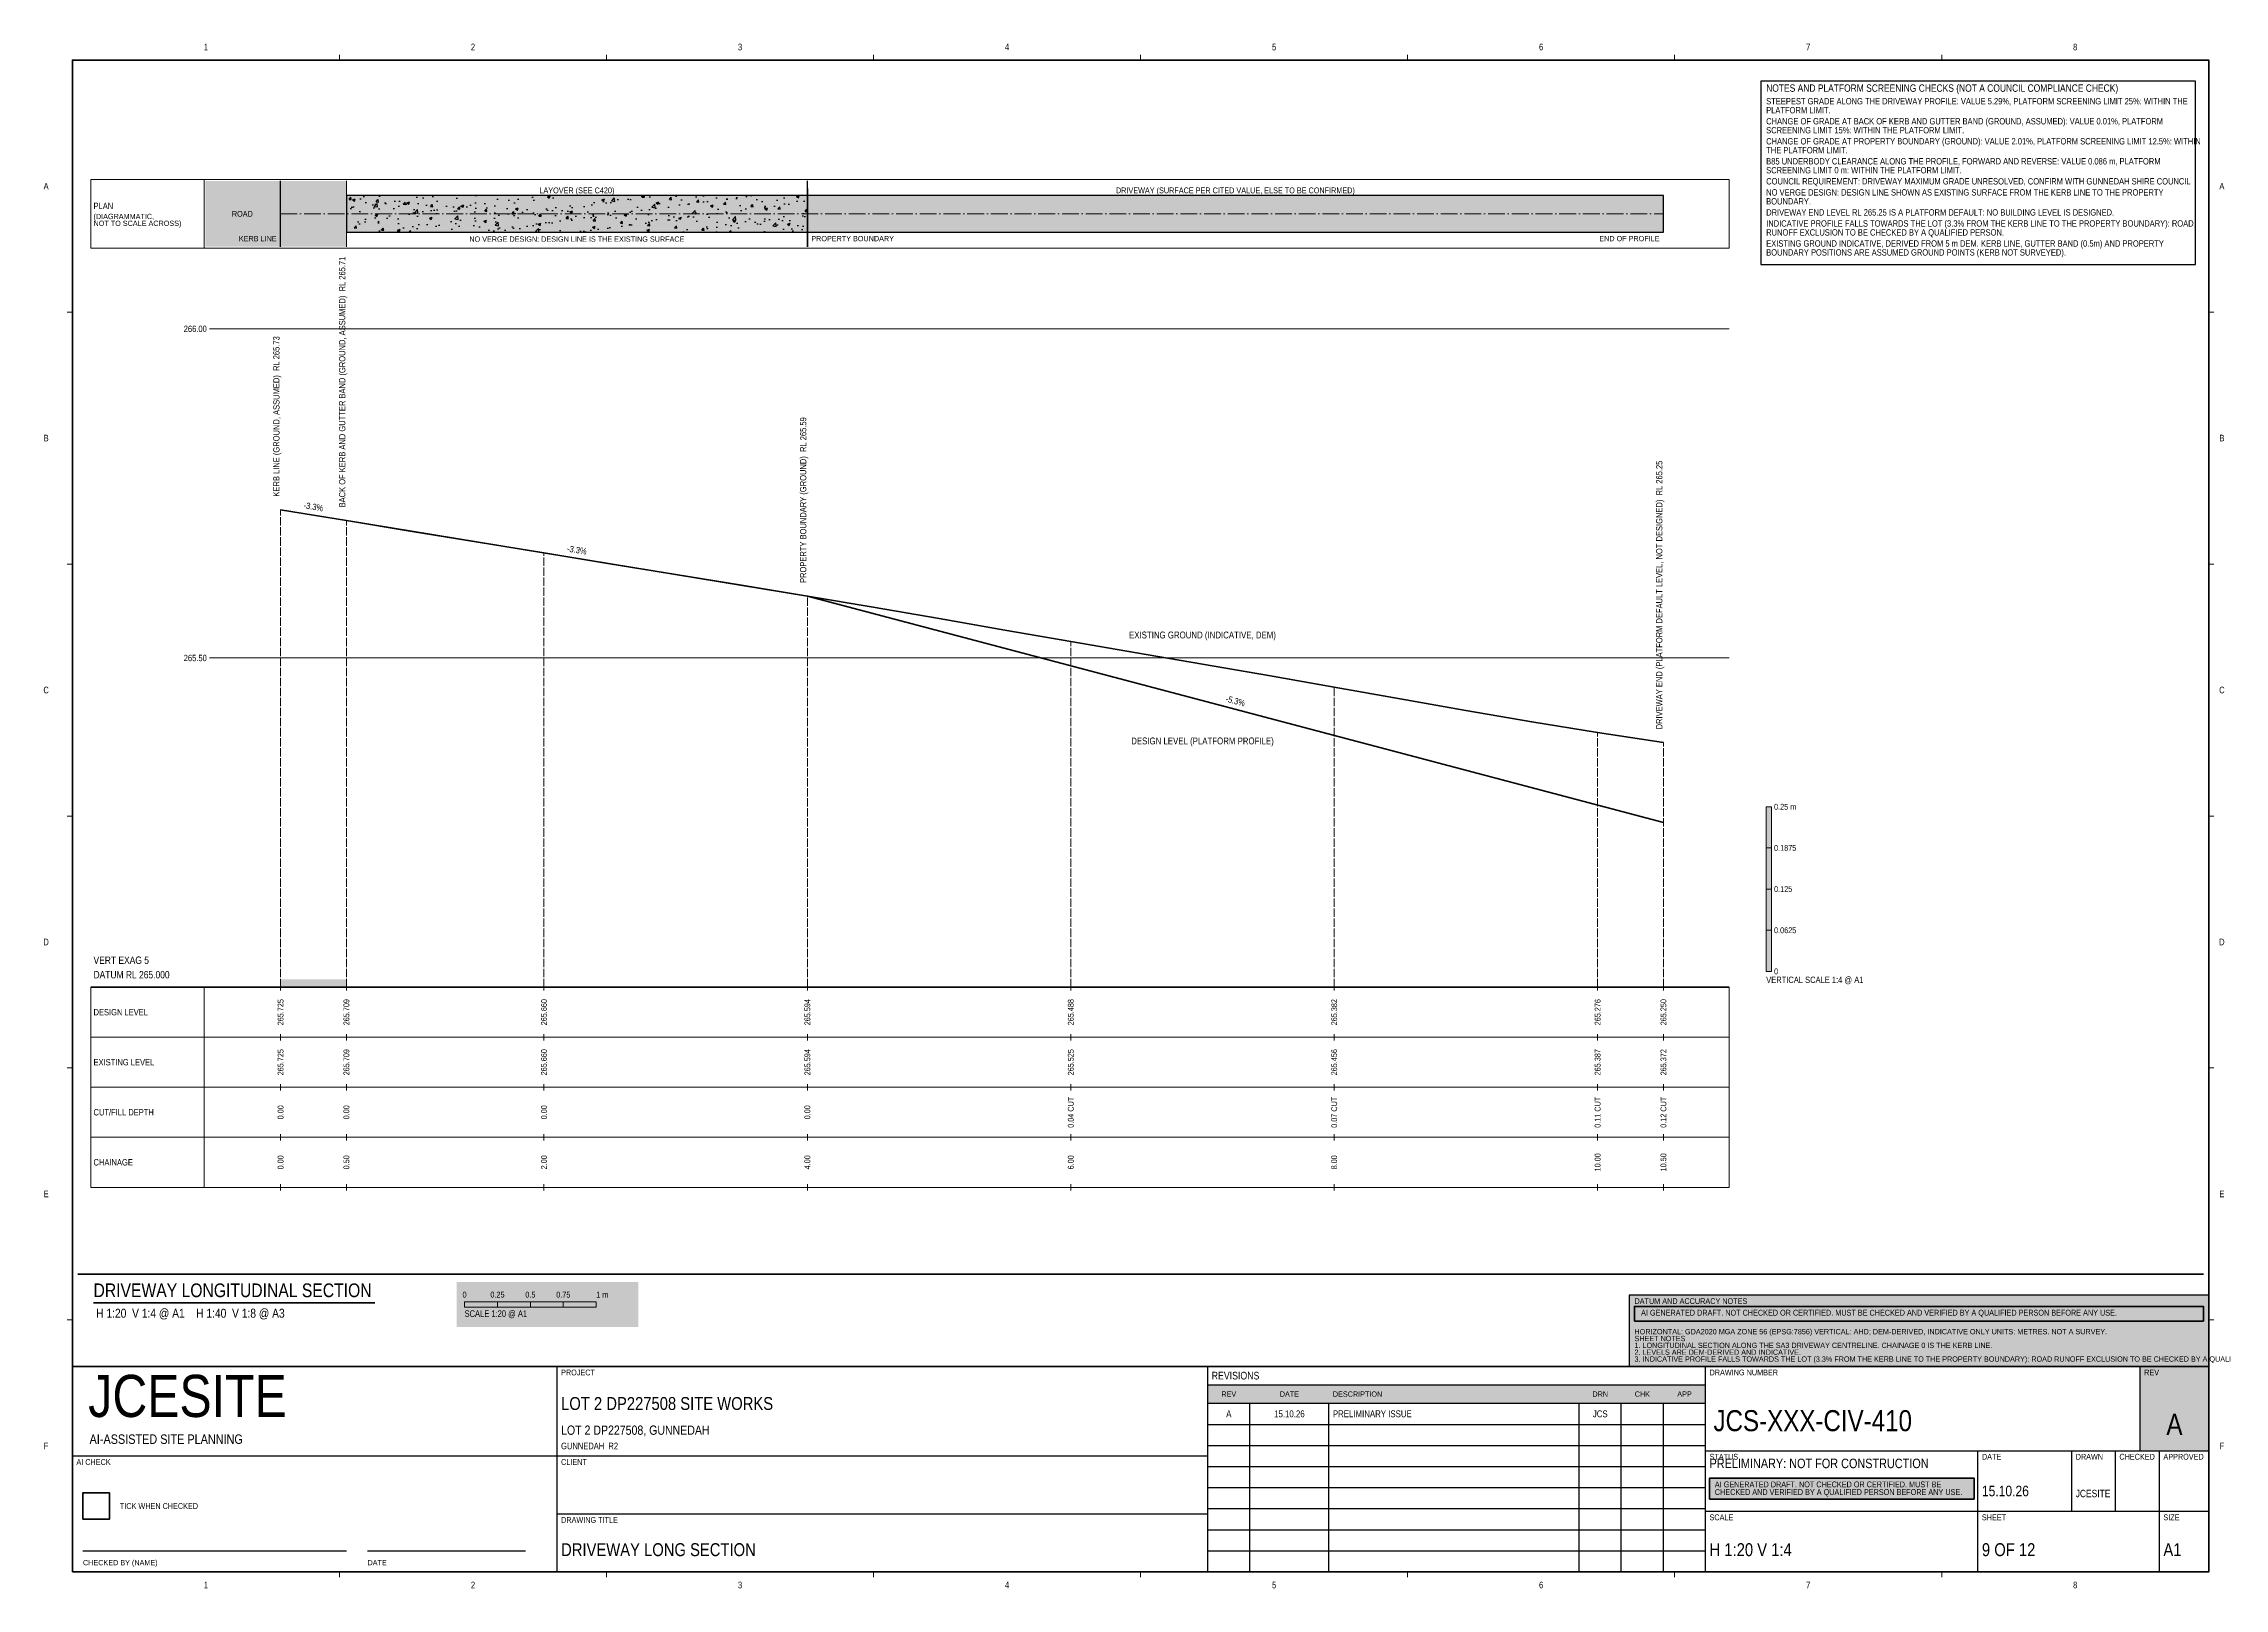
# Paper-space layout 'C410' of a CAD drawing. Header units: metres, sheet in millimetres. Extents: x 9 to 837, y 4 to 590.
import ezdxf
from ezdxf.enums import TextEntityAlignment as Align

# ---------------------------------------------------------------- set-up
doc = ezdxf.new("R2010")
doc.units = ezdxf.units.M
doc.header["$LTSCALE"] = 2.5
for name, pattern in [('DASHDOT', [3.556, 2.54, -0.508, 0, -0.508]), ('DASHED', [1.524, 1.27, -0.254]), ('JCS_BDY', [5.896, 2.948, -2.948])]:
    doc.linetypes.add(name, pattern=pattern)
for name, color, linetype, lineweight in [('JCS-ANNO-NOTE-LINE', 7, 'CONTINUOUS', 18), ('JCS-ANNO-NOTE-TEXT', 7, 'CONTINUOUS', 18), ('JCS-ANNO-NRTH-HATCH', 7, 'CONTINUOUS', 18), ('JCS-ANNO-NRTH-TEXT', 7, 'CONTINUOUS', 18), ('JCS-FRAM-AICK-HATCH', 1, 'CONTINUOUS', 35), ('JCS-FRAM-AICK-LINE', 1, 'CONTINUOUS', 35), ('JCS-FRAM-AICK-TEXT', 1, 'CONTINUOUS', 35), ('JCS-FRAM-GRID-LINE', 8, 'CONTINUOUS', 9), ('JCS-FRAM-GRID-TEXT', 8, 'CONTINUOUS', 9), ('JCS-FRAM-TABL-HATCH', 7, 'CONTINUOUS', 18), ('JCS-FRAM-TABL-LINE', 7, 'CONTINUOUS', 18), ('JCS-FRAM-TABL-TEXT', 7, 'CONTINUOUS', 18), ('JCS-FRAM-TTLB-HATCH', 7, 'CONTINUOUS', 25), ('JCS-FRAM-TTLB-LINE', 7, 'CONTINUOUS', 25), ('JCS-FRAM-TTLB-TEXT', 7, 'CONTINUOUS', 25), ('JCS-SITE-BNDD-LINE', 2, 'CONTINUOUS', 80), ('JCS-SITE-BNDY-LINE', 7, 'CONTINUOUS', 50), ('JCS-SITE-DRVC-HATCH', 7, 'CONTINUOUS', 18), ('JCS-SITE-DRVC-LINE', 7, 'CONTINUOUS', 18), ('JCS-SITE-DRVC-TEXT', 7, 'CONTINUOUS', 18), ('JCS-SITE-DRVW-HATCH', 8, 'CONTINUOUS', 25), ('JCS-SITE-KERB-HATCH', 7, 'CONTINUOUS', 25), ('JCS-SITE-KERB-LINE', 7, 'CONTINUOUS', 25), ('JCS-SITE-ROAD-HATCH', 9, 'CONTINUOUS', 13), ('JCS-SITE-XOVR-HATCH', 8, 'CONTINUOUS', 25)]:
    doc.layers.add(name, color=color, linetype=linetype, lineweight=lineweight)
doc.styles.add('ARIAL NARROW', font='arialn.ttf')

psp = doc.layouts.new('C410')

# ---------------------------------------------------------------- hatches: boundary and pattern name
at = {"layer": 'JCS-ANNO-NRTH-HATCH', "true_color": 0xffffff}
for points in [[(663, 284.88), (665, 284.88), (665, 300.5), (663, 300.5)], [(663, 253.62), (665, 253.62), (665, 269.25), (663, 269.25)], [(165.85, 103), (234.85, 103), (234.85, 120), (165.85, 120)], [(181.35, 110.5), (193.85, 110.5), (193.85, 112.5), (181.35, 112.5)], [(206.35, 110.5), (218.85, 110.5), (218.85, 112.5), (206.35, 112.5)]]:
    psp.add_hatch(color=7, dxfattribs=at).paths.add_polyline_path(points)
at = {"layer": 'JCS-ANNO-NRTH-HATCH', "true_color": 0x000000}
for points in [[(663, 269.25), (665, 269.25), (665, 284.88), (663, 284.88)], [(663, 238), (665, 238), (665, 253.62), (663, 253.62)], [(168.85, 110.5), (181.35, 110.5), (181.35, 112.5), (168.85, 112.5)], [(193.85, 110.5), (206.35, 110.5), (206.35, 112.5), (193.85, 112.5)]]:
    psp.add_hatch(color=7, dxfattribs=at).paths.add_polyline_path(points)
at = {"layer": 'JCS-FRAM-AICK-HATCH', "true_color": 0xffffff}
for points in [[(613, 105.2), (829, 105.2), (829, 110.8), (613, 110.8)], [(641.5, 37.6), (741.9, 37.6), (741.9, 45.6), (641.5, 45.6)]]:
    psp.add_hatch(color=7, dxfattribs=at).paths.add_polyline_path(points)
at = {"layer": 'JCS-FRAM-TABL-HATCH', "true_color": 0x000000}
psp.add_hatch(color=7, dxfattribs=at).paths.add_polyline_path([(451, 74), (640, 74), (640, 81), (451, 81)])
at = {"layer": 'JCS-FRAM-TTLB-HATCH', "true_color": 0xffffff}
psp.add_hatch(color=7, dxfattribs=at).paths.add_polyline_path([(611, 88), (831, 88), (831, 115.1), (611, 115.1)])
at = {"layer": 'JCS-FRAM-TTLB-HATCH', "true_color": 0x000000}
psp.add_hatch(color=7, dxfattribs=at).paths.add_polyline_path([(805, 56), (831, 56), (831, 88), (805, 88)])
at = {"layer": 'JCS-SITE-DRVC-HATCH', "true_color": 0x8c8c8c, "transparency": 33554636}
psp.add_hatch(color=7, dxfattribs=at).paths.add_polyline_path([(99, 232), (124, 232), (124, 235), (99, 235)])
at = {"layer": 'JCS-SITE-DRVW-HATCH', "true_color": 0xf2f2f2}
psp.add_hatch(color=7, dxfattribs=at).paths.add_polyline_path([(299, 518.65), (624, 518.65), (624, 532.65), (299, 532.65)])
at = {"layer": 'JCS-SITE-KERB-HATCH', "true_color": 0xd1d1d1}
psp.add_hatch(color=7, dxfattribs=at).paths.add_polyline_path([(99, 513.15), (124, 513.15), (124, 538.15), (99, 538.15)])
at = {"layer": 'JCS-SITE-ROAD-HATCH', "true_color": 0xe1e1e1}
psp.add_hatch(color=7, dxfattribs=at).paths.add_polyline_path([(70.5, 513.15), (99, 513.15), (99, 538.15), (70.5, 538.15)])
at = {"layer": 'JCS-SITE-XOVR-HATCH', "true_color": 0x808080}
psp.add_hatch(color=7, dxfattribs=at).paths.add_polyline_path([(124, 518.65), (299, 518.65), (299, 532.65), (124, 532.65)])
at = {"layer": 'JCS-SITE-XOVR-HATCH', "true_color": 0x000000}
h = psp.add_hatch(dxfattribs=at)
h.set_pattern_fill('AR-CONC', scale=0.0565414)
h.paths.add_polyline_path([(124, 518.65), (299, 518.65), (299, 532.65), (124, 532.65)])

# ---------------------------------------------------------------- linework, layer by layer
at = {"layer": 'JCS-ANNO-NOTE-LINE', "lineweight": 35, "true_color": 0x000000}
psp.add_lwpolyline([(22, 123), (829, 123)], dxfattribs=at)
at = {"layer": 'JCS-ANNO-NOTE-LINE', "lineweight": 70, "true_color": 0xcc1414}
psp.add_lwpolyline([(28, 112.1), (134.85, 112.1)], dxfattribs=at)
at = {"layer": 'JCS-ANNO-NRTH-HATCH', "lineweight": 18, "true_color": 0x000000}
for points in [[(663, 284.88), (665, 284.88), (665, 300.5), (663, 300.5)], [(663, 269.25), (665, 269.25), (665, 284.88), (663, 284.88)], [(663, 253.62), (665, 253.62), (665, 269.25), (663, 269.25)], [(663, 238), (665, 238), (665, 253.62), (663, 253.62)], [(168.85, 110.5), (181.35, 110.5), (181.35, 112.5), (168.85, 112.5)], [(181.35, 110.5), (193.85, 110.5), (193.85, 112.5), (181.35, 112.5)], [(193.85, 110.5), (206.35, 110.5), (206.35, 112.5), (193.85, 112.5)], [(206.35, 110.5), (218.85, 110.5), (218.85, 112.5), (206.35, 112.5)]]:
    psp.add_lwpolyline(points, close=True, dxfattribs=at)
at = {"layer": 'JCS-FRAM-AICK-HATCH', "lineweight": 60, "true_color": 0xb80000}
for points in [[(613, 105.2), (829, 105.2), (829, 110.8), (613, 110.8)], [(641.5, 37.6), (741.9, 37.6), (741.9, 45.6), (641.5, 45.6)]]:
    psp.add_lwpolyline(points, close=True, dxfattribs=at)
at = {"layer": 'JCS-FRAM-AICK-LINE', "lineweight": 35}
psp.add_lwpolyline([(24, 30), (34, 30), (34, 40), (24, 40)], close=True, dxfattribs=at)
at = {"layer": 'JCS-FRAM-GRID-LINE', "lineweight": 9, "true_color": 0x9c9c9c}
for points in [[(121.38, 584), (121.38, 586)], [(222.75, 584), (222.75, 586)], [(324.12, 584), (324.12, 586)], [(425.5, 584), (425.5, 586)], [(526.88, 584), (526.88, 586)], [(628.25, 584), (628.25, 586)], [(729.62, 584), (729.62, 586)], [(18, 488.33), (20, 488.33)], [(831, 488.33), (833, 488.33)], [(18, 392.67), (20, 392.67)], [(831, 392.67), (833, 392.67)], [(18, 297), (20, 297)], [(831, 297), (833, 297)], [(18, 201.33), (20, 201.33)], [(831, 201.33), (833, 201.33)], [(18, 105.67), (20, 105.67)], [(831, 105.67), (833, 105.67)], [(121.38, 8), (121.38, 10)], [(222.75, 8), (222.75, 10)], [(324.12, 8), (324.12, 10)], [(425.5, 8), (425.5, 10)], [(526.88, 8), (526.88, 10)], [(628.25, 8), (628.25, 10)], [(729.62, 8), (729.62, 10)]]:
    psp.add_lwpolyline(points, dxfattribs=at)
at = {"layer": 'JCS-FRAM-TABL-LINE', "lineweight": 25}
psp.add_lwpolyline([(661, 506.4), (826, 506.4), (826, 576), (661, 576)], close=True, dxfattribs=at)
at = {"layer": 'JCS-FRAM-TABL-LINE', "lineweight": 20}
psp.add_lwpolyline([(27, 512.65), (649, 512.65), (649, 538.65), (27, 538.65)], close=True, dxfattribs=at)
for points in [[(70, 512.65), (70, 538.65)], [(27, 232), (27, 156)], [(70, 232), (70, 156)], [(649, 232), (649, 156)], [(27, 213), (649, 213)], [(27, 194), (649, 194)], [(27, 175), (649, 175)], [(27, 156), (649, 156)]]:
    psp.add_lwpolyline(points, dxfattribs=at)
at = {"layer": 'JCS-FRAM-TABL-LINE', "lineweight": 5, "true_color": 0xcccccc}
for points in [[(72, 482), (649, 482)], [(72, 357), (649, 357)]]:
    psp.add_lwpolyline(points, dxfattribs=at)
at = {"layer": 'JCS-FRAM-TABL-LINE', "lineweight": 15}
for points in [[(99, 230.8), (99, 233.2)], [(124, 230.8), (124, 233.2)], [(199, 230.8), (199, 233.2)], [(299, 230.8), (299, 233.2)], [(399, 230.8), (399, 233.2)], [(499, 230.8), (499, 233.2)], [(599, 230.8), (599, 233.2)], [(624, 230.8), (624, 233.2)], [(99, 211.8), (99, 214.2)], [(124, 211.8), (124, 214.2)], [(199, 211.8), (199, 214.2)], [(299, 211.8), (299, 214.2)], [(399, 211.8), (399, 214.2)], [(499, 211.8), (499, 214.2)], [(599, 211.8), (599, 214.2)], [(624, 211.8), (624, 214.2)], [(99, 192.8), (99, 195.2)], [(124, 192.8), (124, 195.2)], [(199, 192.8), (199, 195.2)], [(299, 192.8), (299, 195.2)], [(399, 192.8), (399, 195.2)], [(499, 192.8), (499, 195.2)], [(599, 192.8), (599, 195.2)], [(624, 192.8), (624, 195.2)], [(99, 173.8), (99, 176.2)], [(124, 173.8), (124, 176.2)], [(199, 173.8), (199, 176.2)], [(299, 173.8), (299, 176.2)], [(399, 173.8), (399, 176.2)], [(499, 173.8), (499, 176.2)], [(599, 173.8), (599, 176.2)], [(624, 173.8), (624, 176.2)], [(99, 154.8), (99, 157.2)], [(124, 154.8), (124, 157.2)], [(199, 154.8), (199, 157.2)], [(299, 154.8), (299, 157.2)], [(399, 154.8), (399, 157.2)], [(499, 154.8), (499, 157.2)], [(599, 154.8), (599, 157.2)], [(624, 154.8), (624, 157.2)]]:
    psp.add_lwpolyline(points, dxfattribs=at)
at = {"layer": 'JCS-FRAM-TTLB-HATCH', "lineweight": 25, "true_color": 0x000000}
psp.add_lwpolyline([(611, 88), (831, 88), (831, 115.1), (611, 115.1)], close=True, dxfattribs=at)
at = {"layer": 'JCS-FRAM-TTLB-LINE', "lineweight": 50}
psp.add_lwpolyline([(20, 10), (831, 10), (831, 584), (20, 584)], close=True, dxfattribs=at)
at = {"layer": 'JCS-FRAM-TTLB-LINE', "lineweight": 35}
psp.add_lwpolyline([(20, 10), (831, 10), (831, 88), (20, 88)], close=True, dxfattribs=at)
at = {"layer": 'JCS-FRAM-TTLB-LINE', "lineweight": 25}
for points in [[(204, 10), (204, 88)], [(451, 10), (451, 88)], [(640, 10), (640, 88)], [(805, 56), (805, 88)], [(451, 81), (640, 81)], [(451, 74), (640, 74)], [(467, 10), (467, 74)], [(497, 10), (497, 74)], [(592, 10), (592, 74)], [(608, 10), (608, 74)], [(624, 10), (624, 74)], [(451, 66), (640, 66)], [(451, 58), (640, 58)], [(20, 54), (204, 54)], [(204, 54), (451, 54)], [(451, 50), (640, 50)], [(640, 56), (831, 56)], [(743.4, 10), (743.4, 56)], [(779, 33), (779, 56)], [(795.6, 33), (795.6, 56)], [(812.3, 10), (812.3, 56)], [(451, 42), (640, 42)], [(451, 34), (640, 34)], [(204, 32), (451, 32)], [(451, 26), (640, 26)], [(640, 33), (831, 33)], [(24, 18), (124, 18)], [(132, 18), (192, 18)], [(451, 18), (640, 18)], [(451, 10), (640, 10)]]:
    psp.add_lwpolyline(points, dxfattribs=at)
at = {"layer": 'JCS-SITE-BNDD-LINE', "linetype": 'JCS_BDY', "lineweight": 80, "true_color": 0xc6bc0c}
psp.add_lwpolyline([(299, 513.15), (299, 538.15)], dxfattribs=at)
at = {"layer": 'JCS-SITE-BNDY-LINE', "lineweight": 25, "true_color": 0x000000}
psp.add_lwpolyline([(299, 513.15), (299, 538.15)], dxfattribs=at)
at = {"layer": 'JCS-SITE-DRVC-LINE', "linetype": 'DASHDOT', "lineweight": 18, "true_color": 0x000000}
psp.add_lwpolyline([(99, 525.65), (624, 525.65)], dxfattribs=at)
at = {"layer": 'JCS-SITE-DRVC-LINE', "linetype": 'DASHED', "lineweight": 9, "true_color": 0x737373}
for points in [[(99, 232), (99, 413.29)], [(124, 232), (124, 409.18)], [(199, 232), (199, 396.89)], [(299, 232), (299, 380.48)], [(399, 232), (399, 363.3)], [(499, 232), (499, 345.88)], [(599, 232), (599, 328.77)], [(624, 232), (624, 324.88)]]:
    psp.add_lwpolyline(points, dxfattribs=at)
at = {"layer": 'JCS-SITE-DRVC-LINE', "lineweight": 35, "true_color": 0x4c4c4c}
psp.add_lwpolyline([(99, 413.29), (124, 409.18), (149, 405.08), (174, 400.98), (199, 396.89), (224, 392.79), (249, 388.69), (274, 384.6), (299, 380.48), (324, 376.25), (349, 371.94), (374, 367.62), (399, 363.3), (424, 358.97), (449, 354.65), (474, 350.29), (499, 345.88), (524, 341.47), (549, 337.07), (574, 332.7), (599, 328.77), (624, 324.88)], dxfattribs=at)
at = {"layer": 'JCS-SITE-DRVC-LINE', "lineweight": 70, "true_color": 0xd90000}
psp.add_lwpolyline([(99, 413.29), (124, 409.18), (299, 380.48), (624, 294.5)], dxfattribs=at)
at = {"layer": 'JCS-SITE-DRVC-LINE', "lineweight": 35}
psp.add_lwpolyline([(27, 232), (649, 232)], dxfattribs=at)
at = {"layer": 'JCS-SITE-DRVW-HATCH', "lineweight": 25, "true_color": 0x000000}
psp.add_lwpolyline([(299, 518.65), (624, 518.65), (624, 532.65), (299, 532.65)], close=True, dxfattribs=at)
at = {"layer": 'JCS-SITE-KERB-LINE', "lineweight": 25, "true_color": 0x000000}
psp.add_lwpolyline([(99, 513.15), (99, 538.15)], dxfattribs=at)
at = {"layer": 'JCS-SITE-KERB-LINE', "lineweight": 13, "true_color": 0x5a5a5a}
psp.add_lwpolyline([(124, 513.15), (124, 538.15)], dxfattribs=at)
at = {"layer": 'JCS-SITE-XOVR-HATCH', "lineweight": 25, "true_color": 0x000000}
psp.add_lwpolyline([(124, 518.65), (299, 518.65), (299, 532.65), (124, 532.65)], close=True, dxfattribs=at)

# ---------------------------------------------------------------- texts
at = {"layer": 'JCS-ANNO-NOTE-TEXT', "true_color": 0x000000, "style": 'ARIAL NARROW'}
psp.add_text('NOTES AND PLATFORM SCREENING CHECKS (NOT A COUNCIL COMPLIANCE CHECK)', height=2.8, dxfattribs=at).set_placement((663, 574.8), align=Align.TOP_LEFT)
at = {"layer": 'JCS-ANNO-NOTE-TEXT', "style": 'ARIAL NARROW'}
for s, height, p in [('STEEPEST GRADE ALONG THE DRIVEWAY PROFILE: VALUE 5.29%, PLATFORM SCREENING LIMIT 25%: WITHIN THE', 2.4, (663, 569.6)), ('PLATFORM LIMIT.', 2.4, (663, 566.2)), ('SCREENING LIMIT 15%: WITHIN THE PLATFORM LIMIT.', 2.4, (663, 558.6)), ('CHANGE OF GRADE AT BACK OF KERB AND GUTTER BAND (GROUND, ASSUMED): VALUE 0.01%, PLATFORM', 2.4, (663, 562)), ('THE PLATFORM LIMIT.', 2.4, (663, 551)), ('CHANGE OF GRADE AT PROPERTY BOUNDARY (GROUND): VALUE 2.01%, PLATFORM SCREENING LIMIT 12.5%: WITHIN', 2.4, (663, 554.4)), ('B85 UNDERBODY CLEARANCE ALONG THE PROFILE, FORWARD AND REVERSE: VALUE 0.086 m, PLATFORM', 2.4, (663, 546.8)), ('SCREENING LIMIT 0 m: WITHIN THE PLATFORM LIMIT.', 2.4, (663, 543.4)), ('COUNCIL REQUIREMENT: DRIVEWAY MAXIMUM GRADE UNRESOLVED, CONFIRM WITH GUNNEDAH SHIRE COUNCIL', 2.4, (663, 539.2)), ('NO VERGE DESIGN: DESIGN LINE SHOWN AS EXISTING SURFACE FROM THE KERB LINE TO THE PROPERTY', 2.4, (663, 535)), ('BOUNDARY.', 2.4, (663, 531.6)), ('DRIVEWAY END LEVEL RL 265.25 IS A PLATFORM DEFAULT: NO BUILDING LEVEL IS DESIGNED.', 2.4, (663, 527.4)), ('INDICATIVE PROFILE FALLS TOWARDS THE LOT (3.3% FROM THE KERB LINE TO THE PROPERTY BOUNDARY): ROAD', 2.4, (663, 523.2)), ('RUNOFF EXCLUSION TO BE CHECKED BY A QUALIFIED PERSON.', 2.4, (663, 519.8)), ('EXISTING GROUND INDICATIVE, DERIVED FROM 5 m DEM. KERB LINE, GUTTER BAND (0.5m) AND PROPERTY', 2.4, (663, 515.6)), ('BOUNDARY POSITIONS ARE ASSUMED GROUND POINTS (KERB NOT SURVEYED).', 2.4, (663, 512.2)), ('DRIVEWAY LONGITUDINAL SECTION', 5.2, (28, 119.5)), ('H 1:20  V 1:4 @ A1    H 1:40  V 1:8 @ A3', 3.4, (29, 109.9))]:
    psp.add_text(s, height=height, dxfattribs=at).set_placement(p, align=Align.TOP_LEFT)
at = {"layer": 'JCS-ANNO-NRTH-TEXT', "style": 'ARIAL NARROW'}
for s, p in [('0.25 m', (666, 300.5)), ('0.1875', (666, 284.88)), ('0.125', (666, 269.25)), ('0.0625', (666, 253.62)), ('0', (666, 238))]:
    psp.add_text(s, height=2.2, dxfattribs=at).set_placement(p, align=Align.MIDDLE_LEFT)
for s, height, p in [('VERTICAL SCALE 1:4 @ A1', 2.4, (663, 236)), ('SCALE 1:20 @ A1', 2.5, (168.85, 109.3))]:
    psp.add_text(s, height=height, dxfattribs=at).set_placement(p, align=Align.TOP_LEFT)
for s, p in [('0', (168.85, 113.5)), ('0.25', (181.35, 113.5)), ('0.5', (193.85, 113.5)), ('0.75', (206.35, 113.5))]:
    psp.add_text(s, height=2.2, dxfattribs=at).set_placement(p, align=Align.BOTTOM_CENTER)
psp.add_text('1 m', height=2.2, dxfattribs=at).set_placement((218.85, 113.5), align=Align.BOTTOM_LEFT)
at = {"layer": 'JCS-FRAM-AICK-TEXT', "true_color": 0xb80000, "style": 'ARIAL NARROW'}
for s, p in [('AI GENERATED DRAFT. NOT CHECKED OR CERTIFIED. MUST BE CHECKED AND VERIFIED BY A QUALIFIED PERSON BEFORE ANY USE.', (615.5, 109.5)), ('AI GENERATED DRAFT. NOT CHECKED OR CERTIFIED. MUST BE', (643.5, 44.3)), ('CHECKED AND VERIFIED BY A QUALIFIED PERSON BEFORE ANY USE.', (643.5, 41.4))]:
    psp.add_text(s, height=2.2, dxfattribs=at).set_placement(p, align=Align.TOP_LEFT)
at = {"layer": 'JCS-FRAM-GRID-TEXT', "true_color": 0x4c4c4c, "style": 'ARIAL NARROW'}
for s, p in [('1', (70.69, 589)), ('2', (172.06, 589)), ('3', (273.44, 589)), ('4', (374.81, 589)), ('5', (476.19, 589)), ('6', (577.56, 589)), ('7', (678.94, 589)), ('8', (780.31, 589)), ('A', (10, 536.17)), ('A', (836, 536.17)), ('B', (10, 440.5)), ('B', (836, 440.5)), ('C', (10, 344.83)), ('C', (836, 344.83)), ('D', (10, 249.17)), ('D', (836, 249.17)), ('E', (10, 153.5)), ('E', (836, 153.5)), ('F', (10, 57.83)), ('F', (836, 57.83)), ('1', (70.69, 5)), ('2', (172.06, 5)), ('3', (273.44, 5)), ('4', (374.81, 5)), ('5', (476.19, 5)), ('6', (577.56, 5)), ('7', (678.94, 5)), ('8', (780.31, 5))]:
    psp.add_text(s, height=2.5, dxfattribs=at).set_placement(p, align=Align.MIDDLE_CENTER)
at = {"layer": 'JCS-FRAM-TABL-TEXT', "style": 'ARIAL NARROW'}
for s, p in [('LAYOVER (SEE C420)', (211.5, 535.65)), ('DRIVEWAY (SURFACE PER CITED VALUE, ELSE TO BE CONFIRMED)', (461.5, 535.65))]:
    psp.add_text(s, height=2.2, dxfattribs=at).set_placement(p, align=Align.TOP_CENTER)
for s, height, p in [('(DIAGRAMMATIC,', 2, (28, 524.65)), ('NOT TO SCALE ACROSS)', 2, (28, 522.05)), ('PLAN', 2.4, (28, 528.65)), ('DESIGN LEVEL', 2.4, (28, 222.5)), ('EXISTING LEVEL', 2.4, (28, 203.5)), ('CUT/FILL DEPTH', 2.4, (28, 184.5)), ('CHAINAGE', 2.4, (28, 165.5)), ('PRELIMINARY ISSUE', 2.6, (498.5, 70))]:
    psp.add_text(s, height=height, dxfattribs=at).set_placement(p, align=Align.MIDDLE_LEFT)
for s, height, p in [('ROAD', 2.2, (84.5, 525.65)), ('A', 2.6, (459, 70)), ('15.10.26', 2.6, (482, 70)), ('JCS', 2.6, (600, 70))]:
    psp.add_text(s, height=height, dxfattribs=at).set_placement(p, align=Align.MIDDLE_CENTER)
for s, p in [('KERB LINE', (97.5, 514.65)), ('END OF PROFILE', (622.5, 514.65))]:
    psp.add_text(s, height=2, dxfattribs=at).set_placement(p, align=Align.BOTTOM_RIGHT)
psp.add_text('NO VERGE DESIGN: DESIGN LINE IS THE EXISTING SURFACE', height=2, dxfattribs=at).set_placement((211.5, 514.45), align=Align.BOTTOM_CENTER)
psp.add_text('PROPERTY BOUNDARY', height=2, dxfattribs=at).set_placement((300.5, 514.65), align=Align.BOTTOM_LEFT)
for s, p in [('265.725', (99, 222.5)), ('265.709', (124, 222.5)), ('265.660', (199, 222.5)), ('265.594', (299, 222.5)), ('265.488', (399, 222.5)), ('265.382', (499, 222.5)), ('265.276', (599, 222.5)), ('265.250', (624, 222.5)), ('265.725', (99, 203.5)), ('265.709', (124, 203.5)), ('265.660', (199, 203.5)), ('265.594', (299, 203.5)), ('265.525', (399, 203.5)), ('265.456', (499, 203.5)), ('265.387', (599, 203.5)), ('265.372', (624, 203.5)), ('0.00', (99, 184.5)), ('0.00', (124, 184.5)), ('0.00', (199, 184.5)), ('0.00', (299, 184.5)), ('0.04 CUT', (399, 184.5)), ('0.07 CUT', (499, 184.5)), ('0.11 CUT', (599, 184.5)), ('0.12 CUT', (624, 184.5)), ('0.00', (99, 165.5)), ('0.50', (124, 165.5)), ('2.00', (199, 165.5)), ('4.00', (299, 165.5)), ('6.00', (399, 165.5)), ('8.00', (499, 165.5)), ('10.00', (599, 165.5)), ('10.50', (624, 165.5))]:
    psp.add_text(s, height=2.2, rotation=90, dxfattribs=at).set_placement(p, align=Align.MIDDLE_CENTER)
at = {"layer": 'JCS-FRAM-TABL-TEXT', "true_color": 0xffffff, "style": 'ARIAL NARROW'}
for s, p in [('REV', (459, 77.5)), ('DATE', (482, 77.5)), ('DRN', (600, 77.5)), ('CHK', (616, 77.5)), ('APP', (632, 77.5))]:
    psp.add_text(s, height=2, dxfattribs=at).set_placement(p, align=Align.MIDDLE_CENTER)
psp.add_text('DESCRIPTION', height=2, dxfattribs=at).set_placement((498.5, 77.5), align=Align.MIDDLE_LEFT)
at = {"layer": 'JCS-FRAM-TTLB-TEXT', "style": 'ARIAL NARROW'}
for s, height, p in [('DATUM AND ACCURACY NOTES', 2.2, (613, 113.9)), ('SHEET NOTES', 2, (613, 99.6)), ('HORIZONTAL: GDA2020 MGA ZONE 56 (EPSG:7856) VERTICAL: AHD; DEM-DERIVED, INDICATIVE ONLY UNITS: METRES. NOT A SURVEY.', 2, (613, 102.2)), ('3. INDICATIVE PROFILE FALLS TOWARDS THE LOT (3.3% FROM THE KERB LINE TO THE PROPERTY BOUNDARY): ROAD RUNOFF EXCLUSION TO BE CHECKED BY A QUALIFIED PERSON', 2, (613, 91.8)), ('2. LEVELS ARE DEM-DERIVED AND INDICATIVE.', 2, (613, 94.4)), ('1. LONGITUDINAL SECTION ALONG THE SA3 DRIVEWAY CENTRELINE. CHAINAGE 0 IS THE KERB LINE.', 2, (613, 97))]:
    psp.add_text(s, height=height, dxfattribs=at).set_placement(p, align=Align.TOP_LEFT)
for s, height, p in [('JCESITE', 16, (26, 64)), ('LOT 2 DP227508 SITE WORKS', 4.9, (205.5, 70)), ('JCS-XXX-CIV-410', 8, (643, 61)), ('AI-ASSISTED SITE PLANNING', 3.6, (26.5, 57.5)), ('GUNNEDAH  R2', 2.5, (205.5, 55.8)), ('LOT 2 DP227508, GUNNEDAH', 3.5, (205.5, 61)), ('PRELIMINARY: NOT FOR CONSTRUCTION', 3.6, (641.5, 48.3)), ('15.10.26', 4, (744.9, 37.5)), ('JCESITE', 2.8, (780.5, 37.5)), ('DRIVEWAY LONG SECTION', 4.9, (205.5, 14.5)), ('H 1:20 V 1:4', 4.9, (641.5, 14.5)), ('9 OF 12', 4.9, (744.9, 14.5)), ('A1', 4.9, (813.8, 14.5))]:
    psp.add_text(s, height=height, dxfattribs=at).set_placement(p, align=Align.BOTTOM_LEFT)
at = {"layer": 'JCS-FRAM-TTLB-TEXT', "true_color": 0x4c4c4c, "style": 'ARIAL NARROW'}
for s, height, p in [('PROJECT', 2.2, (205.5, 86.8)), ('DRAWING NUMBER', 2.2, (641.5, 86.8)), ('AI CHECK', 2.2, (21.5, 52.8)), ('CLIENT', 2.2, (205.5, 52.8)), ('STATUS', 2.2, (641.5, 54.8)), ('DATE', 2.2, (744.9, 54.8)), ('DRAWN', 2.2, (780.5, 54.8)), ('CHECKED', 2.2, (797.1, 54.8)), ('APPROVED', 2.2, (813.8, 54.8)), ('DRAWING TITLE', 2.2, (205.5, 30.8)), ('SCALE', 2.2, (641.5, 31.8)), ('SHEET', 2.2, (744.9, 31.8)), ('SIZE', 2.2, (813.8, 31.8)), ('CHECKED BY (NAME)', 2, (24, 14.5)), ('DATE', 2, (132, 14.5))]:
    psp.add_text(s, height=height, dxfattribs=at).set_placement(p, align=Align.TOP_LEFT)
at = {"layer": 'JCS-FRAM-TTLB-TEXT', "style": 'ARIAL NARROW'}
psp.add_text('REVISIONS', height=2.9, dxfattribs=at).set_placement((452.5, 84.5), align=Align.MIDDLE_LEFT)
at = {"layer": 'JCS-FRAM-TTLB-TEXT', "true_color": 0xffffff, "style": 'ARIAL NARROW'}
psp.add_text('REV', height=2.2, dxfattribs=at).set_placement((806.5, 86.8), align=Align.TOP_LEFT)
psp.add_text('A', height=8, dxfattribs=at).set_placement((818, 66), align=Align.MIDDLE_CENTER)
at = {"layer": 'JCS-FRAM-TTLB-TEXT', "true_color": 0x4c4c4c, "style": 'ARIAL NARROW'}
psp.add_text('TICK WHEN CHECKED', height=2.2, dxfattribs=at).set_placement((38, 35), align=Align.MIDDLE_LEFT)
at = {"layer": 'JCS-SITE-DRVC-TEXT', "style": 'ARIAL NARROW'}
for s, p in [('BACK OF KERB AND GUTTER BAND (GROUND, ASSUMED)  RL 265.71', (122.4, 414.18)), ('KERB LINE (GROUND, ASSUMED)  RL 265.73', (97.4, 418.29)), ('PROPERTY BOUNDARY (GROUND)  RL 265.59', (297.4, 385.48)), ('DRIVEWAY END (PLATFORM DEFAULT LEVEL, NOT DESIGNED)  RL 265.25', (622.4, 329.88))]:
    psp.add_text(s, height=2.4, rotation=90, dxfattribs=at).set_placement(p, align=Align.MIDDLE_LEFT)
for s, p in [('266.00', (71, 482)), ('265.50', (71, 357))]:
    psp.add_text(s, height=2.4, dxfattribs=at).set_placement(p, align=Align.MIDDLE_RIGHT)
at = {"layer": 'JCS-SITE-DRVC-TEXT', "true_color": 0xd90000, "style": 'ARIAL NARROW'}
for s, rotation, p in [('-3.3%', -9.33715, (111.5, 414.43)), ('-3.3%', -9.31316, (211.5, 398.03)), ('-5.3%', -14.81776, (461.5, 340.69))]:
    psp.add_text(s, height=2.4, rotation=rotation, dxfattribs=at).set_placement(p, align=Align.MIDDLE_CENTER)
at = {"layer": 'JCS-SITE-DRVC-TEXT', "true_color": 0x4c4c4c, "style": 'ARIAL NARROW'}
psp.add_text('EXISTING GROUND (INDICATIVE, DEM)', height=2.6, dxfattribs=at).set_placement((449, 363.65), align=Align.BOTTOM_CENTER)
at = {"layer": 'JCS-SITE-DRVC-TEXT', "true_color": 0xd90000, "style": 'ARIAL NARROW'}
psp.add_text('DESIGN LEVEL (PLATFORM PROFILE)', height=2.6, dxfattribs=at).set_placement((449, 326.8), align=Align.TOP_CENTER)
at = {"layer": 'JCS-SITE-DRVC-TEXT', "style": 'ARIAL NARROW'}
for s, p in [('VERT EXAG 5', (28, 240)), ('DATUM RL 265.000', (28, 234.5))]:
    psp.add_text(s, height=2.8, dxfattribs=at).set_placement(p, align=Align.BOTTOM_LEFT)

doc.saveas('drawing.dxf')
